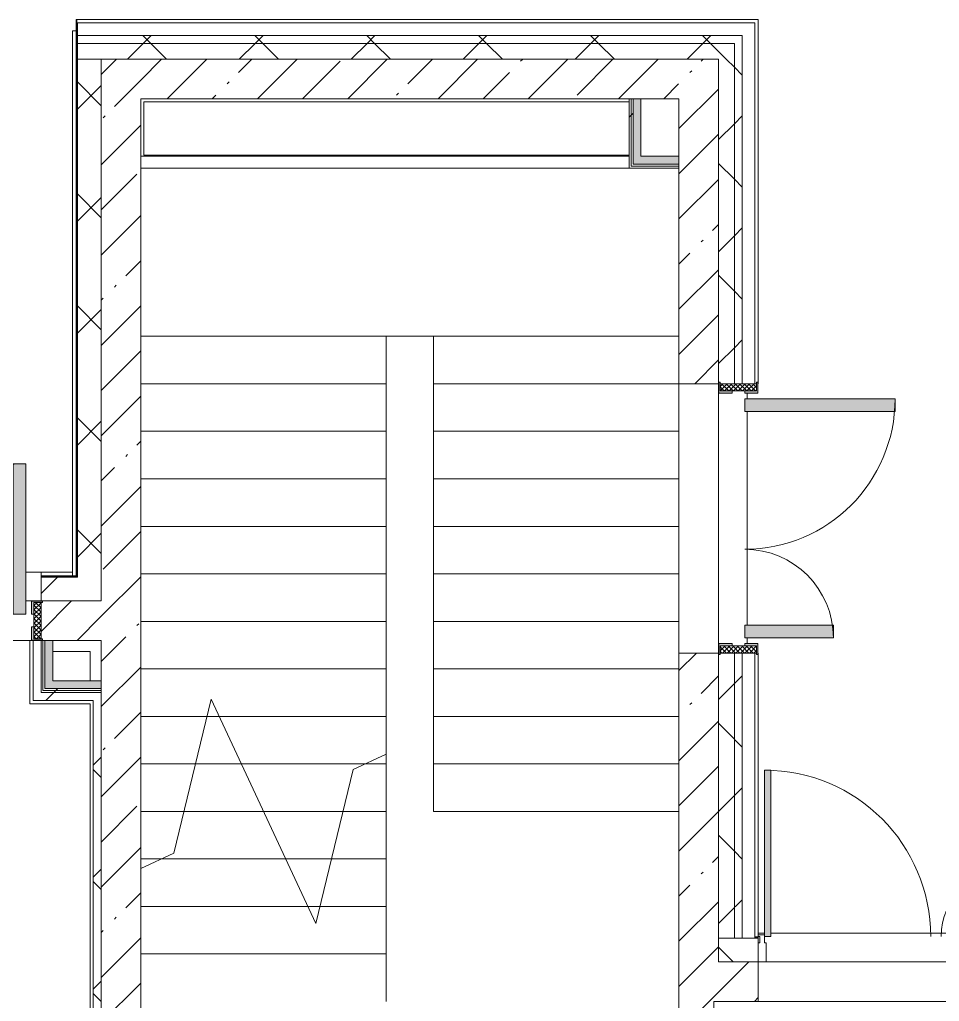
# Model space of a CAD drawing. Header units: millimetres. Extents: x -4196 to 190310, y -8553 to 29000.
# Drawn here: x 147991 to 153801, y 21150 to 27350 of the extents above; entities that cross this region are included whole.
import ezdxf

# ---------------------------------------------------------------- set-up
doc = ezdxf.new("R2010")
doc.units = ezdxf.units.MM
for name, color, linetype, lineweight, true_color in [('A-DOOR-1', 7, 'Continuous', 5, 0xaaaaaa), ('A-DOOR-2', 7, 'Continuous', 5, 0xe2e2e2), ('A-DOOR-FRAM-2', 7, 'Continuous', 5, 0xaaaaaa), ('A-FLOR-1', 7, 'Continuous', 5, 0xaaaaaa), ('I-WALL-2', 7, 'Continuous', 9, 0xe7e7e7)]:
    doc.layers.add(name, color=color, linetype=linetype, lineweight=lineweight, true_color=true_color)
for name, color, linetype, lineweight in [('A-GLAZ-CWMG-2', 7, 'Continuous', 5), ('A-WALL', 7, 'Continuous', 9), ('A-WALL-4', 7, 'Continuous', 5), ('I-WALL-3', 7, 'Continuous', 5), ('S-STRS-3', 7, 'Continuous', 5), ('S-STRS-MBND-2', 7, 'Continuous', 5)]:
    doc.layers.add(name, color=color, linetype=linetype, lineweight=lineweight)
pattern_1 = [(45, (59346.5, 0), (-285.1231, 285.1231), []), (45, (59631.6, 0), (-285.1231, 285.1231), [504.031, -100.806, 16.764, -84.042])]
pattern_2 = [(45, (59346.5, 0), (-353.5534, 353.5534), []), (135, (59346.5, 0), (-353.5534, -353.5534), [])]
pattern_3 = [(135, (1471.41, 189.685), (-14.14214, -14.14214), []), (225, (1471.41, 189.685), (14.14214, -14.14214), [])]
pattern_4 = [(45, (-651.384, 189.685), (-14.1421, 14.1421), []), (135, (-651.384, 189.685), (-14.1421, -14.1421), [])]
pattern_5 = [(45, (59346.5, 0), (-530.33, 530.33), []), (135, (59346.5, 0), (-530.33, -530.33), [])]

# ---------------------------------------------------------------- blocks, each defined once
blk = doc.blocks.new('110_Дверь_СКБ_2Ст_Внутренняя - ДН-7д_л__ ДОО_Дв_1450x2100h_Загрузочная_ Помещение холодильных камер-21737406-1_6_1_птичка')
at = {"layer": 'A-DOOR-1'}
h = blk.add_hatch(dxfattribs=at)
h.set_pattern_fill('FP_128', color=256, style=0, pattern_type=2)
h.set_pattern_definition(pattern_3)
h.paths.add_polyline_path([(862.5, -115), (862.5, 115), (817.5, 115), (817.5, -115)])
at = {"layer": 'A-DOOR-2'}
for points in [[(687.5, 40), (767.5, 40), (767.5, 990), (687.5, 990), (687.5, 86.9)], [(-670.6, 40), (-662.5, 40), (-662.5, 600), (-742.5, 600), (-742.5, 40)]]:
    blk.add_hatch(color=256, dxfattribs=at).paths.add_polyline_path(points)
h = blk.add_hatch(color=256, dxfattribs=at)
h.paths.add_polyline_path([(817.5, 40), (817.5, 115), (872.5, 115), (872.5, 123), (802.5, 123), (802.5, 40), (812.5, 40)])
h.paths.add_polyline_path([(-777.5, 40), (-777.5, 123), (-847.5, 123), (-844.3, 115), (-792.5, 115), (-792.5, 40)])
h = blk.add_hatch(color=256, dxfattribs=at)
h.paths.add_polyline_path([(872.5, -123), (872.5, -115), (817.5, -115), (812.5, -40), (802.5, -40), (802.5, -123), (862.5, -123)])
h.paths.add_polyline_path([(-833.5, -123), (-777.5, -123), (-777.5, -40), (-792.5, -40), (-792.5, -115), (-847.5, -115), (-842.5, -123), (-837.5, -123)])
at = {"layer": 'A-DOOR-FRAM-2'}
h = blk.add_hatch(dxfattribs=at)
h.set_pattern_fill('FP_129', color=256, style=0, pattern_type=2)
h.set_pattern_definition(pattern_4)
h.paths.add_polyline_path([(-792.5, -115), (-792.5, 115), (-837.5, 115), (-837.5, -115)])
at = {"layer": 'A-DOOR-1'}
for p, q in [((767.5, 990), (687.5, 990)), ((687.5, 990), (687.5, 40)), ((767.5, 40), (767.5, 990)), ((-742.5, 600), (-742.5, 40)), ((-662.5, 600), (-742.5, 600)), ((-662.5, 40), (-662.5, 600)), ((-777.5, 123), (-847.5, 123)), ((-847.5, 123), (-847.5, 115)), ((-847.5, 115), (-792.5, 115)), ((-792.5, 115), (-792.5, 40)), ((-777.5, 40), (-777.5, 123)), ((872.5, 123), (802.5, 123)), ((802.5, 123), (802.5, 40)), ((817.5, 40), (817.5, 115)), ((817.5, 115), (872.5, 115)), ((872.5, 115), (872.5, 123)), ((-792.5, 40), (-777.5, 40)), ((-742.5, 40), (-662.5, 40)), ((687.5, 40), (767.5, 40)), ((802.5, 40), (817.5, 40)), ((-777.5, -40), (-792.5, -40)), ((-792.5, -40), (-792.5, -115)), ((-777.5, -123), (-777.5, -40)), ((817.5, -40), (802.5, -40)), ((802.5, -40), (802.5, -123)), ((817.5, -115), (817.5, -40)), ((-847.5, -115), (-847.5, -123)), ((-792.5, -115), (-847.5, -115)), ((-847.5, -123), (-777.5, -123)), ((802.5, -123), (872.5, -123)), ((872.5, -115), (817.5, -115)), ((872.5, -123), (872.5, -115))]:
    blk.add_line(p, q, dxfattribs=at)
for centre, radius, start, end in [((767.5, 40), 950, 90, 180), ((-742.5, 40), 560, 0, 90)]:
    blk.add_arc(centre, radius, start, end, dxfattribs=at)
at = {"layer": 'A-DOOR-FRAM-2'}
for p, q in [((-792.5, 115), (-837.5, 115)), ((-837.5, 115), (-837.5, -115)), ((-792.5, -115), (-792.5, 115)), ((862.5, 115), (817.5, 115)), ((817.5, 115), (817.5, -115)), ((862.5, -115), (862.5, 115)), ((-837.5, -115), (-792.5, -115)), ((817.5, -115), (862.5, -115))]:
    blk.add_line(p, q, dxfattribs=at)
blk = doc.blocks.new('110_Дверь_СКБ_2Ст_Внутренняя - ДН-4д_ ДОО_Дв_1450x2100h_Лестничная клетка-23615437-1_6_1_птичка')
at = {"layer": 'A-DOOR-1'}
h = blk.add_hatch(dxfattribs=at)
h.set_pattern_fill('FP_128', color=256, style=0, pattern_type=2)
h.set_pattern_definition(pattern_3)
h.paths.add_polyline_path([(862.5, -115), (862.5, 115), (817.5, 115), (817.5, -115)])
at = {"layer": 'A-DOOR-2'}
for points in [[(-662.5, 568.2), (-662.5, 990), (-742.5, 990), (-742.5, 40), (-662.5, 40), (-662.5, 105)], [(767.5, 568.2), (767.5, 600), (687.5, 600), (687.5, 40), (767.5, 40), (767.5, 109.2)]]:
    blk.add_hatch(color=256, dxfattribs=at).paths.add_polyline_path(points)
h = blk.add_hatch(color=256, dxfattribs=at)
h.paths.add_polyline_path([(872.5, 115), (872.5, 123), (802.5, 123), (802.5, 40), (817.5, 40), (817.5, 115), (862.5, 115)])
h.paths.add_polyline_path([(-777.5, 55), (-777.5, 123), (-847.5, 123), (-847.5, 115), (-792.5, 115), (-792.5, 40), (-777.5, 40)])
h = blk.add_hatch(color=256, dxfattribs=at)
h.paths.add_polyline_path([(872.5, -115), (817.5, -115), (817.5, -40), (802.5, -40), (802.5, -123), (872.5, -123)])
h.paths.add_polyline_path([(-777.5, -40), (-792.5, -40), (-792.5, -115), (-847.5, -115), (-847.5, -123), (-777.5, -123), (-777.5, -83.5)])
at = {"layer": 'A-DOOR-FRAM-2'}
h = blk.add_hatch(dxfattribs=at)
h.set_pattern_fill('FP_129', color=256, style=0, pattern_type=2)
h.set_pattern_definition(pattern_4)
h.paths.add_polyline_path([(-792.5, -115), (-792.5, 115), (-837.5, 115), (-837.5, -115)])
at = {"layer": 'A-DOOR-1'}
for p, q in [((-742.5, 990), (-742.5, 40)), ((-662.5, 990), (-742.5, 990)), ((-662.5, 40), (-662.5, 990)), ((767.5, 600), (687.5, 600)), ((687.5, 600), (687.5, 40)), ((767.5, 40), (767.5, 600)), ((-777.5, 123), (-847.5, 123)), ((-847.5, 123), (-847.5, 115)), ((-847.5, 115), (-792.5, 115)), ((-792.5, 115), (-792.5, 40)), ((-777.5, 40), (-777.5, 123)), ((872.5, 123), (802.5, 123)), ((802.5, 123), (802.5, 40)), ((817.5, 40), (817.5, 115)), ((817.5, 115), (872.5, 115)), ((872.5, 115), (872.5, 123)), ((-792.5, 40), (-777.5, 40)), ((-742.5, 40), (-662.5, 40)), ((687.5, 40), (767.5, 40)), ((802.5, 40), (817.5, 40)), ((-777.5, -40), (-792.5, -40)), ((-792.5, -40), (-792.5, -115)), ((-777.5, -123), (-777.5, -40)), ((817.5, -40), (802.5, -40)), ((802.5, -40), (802.5, -123)), ((817.5, -115), (817.5, -40)), ((-847.5, -115), (-847.5, -123)), ((-792.5, -115), (-847.5, -115)), ((-847.5, -123), (-777.5, -123)), ((802.5, -123), (872.5, -123)), ((872.5, -115), (817.5, -115)), ((872.5, -123), (872.5, -115))]:
    blk.add_line(p, q, dxfattribs=at)
for centre, radius, start, end in [((-742.5, 40), 950, 0, 90), ((767.5, 40), 560, 90, 180)]:
    blk.add_arc(centre, radius, start, end, dxfattribs=at)
at = {"layer": 'A-DOOR-FRAM-2'}
for p, q in [((-792.5, 115), (-837.5, 115)), ((-837.5, 115), (-837.5, -115)), ((-792.5, -115), (-792.5, 115)), ((862.5, 115), (817.5, 115)), ((817.5, 115), (817.5, -115)), ((862.5, -115), (862.5, 115)), ((-837.5, -115), (-792.5, -115)), ((817.5, -115), (862.5, -115))]:
    blk.add_line(p, q, dxfattribs=at)
blk = doc.blocks.new('DRS_ДПУ_распашная__2Ст_Прямоугольная1 - ВН-4_ Нр_ДО_1500х2200 глухая-26741401-1_6_1_птичка')
at = {"layer": 'A-DOOR-2'}
for points in [[(-770, 0), (-730, 0), (-730, 1050), (-770, 1050), (-770, 20)], [(770, 0), (770, 423.1), (730, 423.1), (730, 0)]]:
    blk.add_hatch(color=256, dxfattribs=at).paths.add_polyline_path(points)
at = {"layer": 'A-DOOR-1'}
for p, q in [((-770, 1050), (-770, 0)), ((-730, 1050), (-770, 1050)), ((-730, 0), (-730, 1050)), ((770, 423.1), (730, 423.1)), ((730, 423.1), (730, 0)), ((770, 0), (770, 423.1)), ((-770, 0), (-730, 0)), ((730, 0), (770, 0))]:
    blk.add_line(p, q, dxfattribs=at)
for centre, radius, start, end in [((-770, 0), 1050, 360, 90), ((770, 0), 423.1, 90, 180)]:
    blk.add_arc(centre, radius, start, end, dxfattribs=at)
blk = doc.blocks.new('Прямоугольный импост - Импост структурный с накладкой - 170мм-22855280-1_6_1_птичка')
at = {"layer": 'A-GLAZ-CWMG-2'}
for p, q in [((0, 160), (-50, 160)), ((-50, 160), (-50, 40)), ((0, 40), (0, 160)), ((-50, 40), (-40, 40)), ((-40, 40), (-40, 0)), ((-10, 0), (-10, 40)), ((-10, 40), (0, 40)), ((0, 0), (-10, 0)), ((0, -10), (0, 0)), ((-40, -10), (0, -10))]:
    blk.add_line(p, q, dxfattribs=at)
blk = doc.blocks.new('Зашивка приборов отопления4 - Зашивка приборов отопления-33272095-1_6_1_птичка')
at = {"layer": 'A-WALL-4'}
for p, q in [((121445, 18487.5), (124530, 18487.5)), ((124530, 18487.5), (121445, 18487.5)), ((121445, 18412.5), (124530, 18412.5))]:
    blk.add_line(p, q, dxfattribs=at)

msp = doc.modelspace()

# ---------------------------------------------------------------- hatches: boundary and pattern name
at = {"layer": 'A-WALL-4'}
h = msp.add_hatch(dxfattribs=at)
h.set_pattern_fill('FP_116', color=256, style=0, pattern_type=2)
h.set_pattern_definition(pattern_2)
h.paths.add_polyline_path([(150239.8, 27200), (152556.5, 27200), (152556.5, 27250), (148356.5, 27250), (148356.5, 27200), (149381.8, 27200)])
h = msp.add_hatch(dxfattribs=at)
h.set_pattern_fill('FP_116', color=256, style=0, pattern_type=2)
h.set_pattern_definition(pattern_2)
h.paths.add_polyline_path([(149381.8, 27100), (152506.5, 27100), (152506.5, 27200), (148356.5, 27200), (148356.5, 27100), (148776.2, 27100)])
h = msp.add_hatch(dxfattribs=at)
h.set_pattern_fill('FP_116', color=256, style=0, pattern_type=2)
h.set_pattern_definition(pattern_2)
h.paths.add_polyline_path([(152515.7, 21550), (152556.5, 21550), (152556.5, 23350), (152506.5, 23350), (152511.1, 21550)])
h.paths.add_polyline_path([(152516.5, 25050), (152556.5, 25050), (152556.5, 27200), (152506.5, 27200), (152506.5, 25050)])
h = msp.add_hatch(dxfattribs=at)
h.set_pattern_fill('FP_116', color=256, style=0, pattern_type=2)
h.set_pattern_definition(pattern_2)
h.paths.add_polyline_path([(148478.9, 23680), (148506.5, 23680), (148506.5, 27100), (148356.5, 27100), (148356.5, 23680), (148452.3, 23680)])
h = msp.add_hatch(dxfattribs=at)
h.set_pattern_fill('FP_116', color=256, style=0, pattern_type=2)
h.set_pattern_definition(pattern_2)
h.paths.add_polyline_path([(152406.5, 21550), (152506.5, 21550), (152506.5, 23350), (152416.5, 23350), (152416.5, 23340), (152408.5, 23340), (152406.5, 21553)])
h.paths.add_polyline_path([(152446.8, 25050), (152506.5, 25050), (152506.5, 27100), (152406.5, 27100), (152408.5, 25060), (152416.5, 25060), (152416.5, 25050), (152440.5, 25050)])
h = msp.add_hatch(dxfattribs=at)
h.set_pattern_fill('FP_116', color=256, style=0, pattern_type=2)
h.set_pattern_definition(pattern_2)
h.paths.add_polyline_path([(148326.5, 23680), (148356.5, 23680), (148353.5, 23830), (148126.5, 23830), (148126.5, 23680), (148201.5, 23680)])
h.paths.add_polyline_path([(144726.5, 23680), (144726.5, 23830), (144466.5, 23830), (144466.5, 23680), (144526.5, 23680)])
h.paths.add_polyline_path([(145876.5, 23680), (146426.5, 23680), (146426.5, 23830), (145876.5, 23830), (145876.5, 23790)])
h = msp.add_hatch(dxfattribs=at)
h.set_pattern_fill('FP_116', color=256, style=0, pattern_type=2)
h.set_pattern_definition(pattern_2)
h.paths.add_polyline_path([(162796.5, 21400), (163996.5, 21400), (163996.5, 21550), (162796.5, 21550), (162796.5, 21486)])
h.paths.add_polyline_path([(169296.5, 21400), (170149.6, 21400), (170041.1, 21550), (169296.5, 21550)])
h.paths.add_polyline_path([(152406.5, 21400), (152656.5, 21400), (152652.9, 21550), (152406.5, 21550)])
h.paths.add_polyline_path([(168396.5, 21400), (168396.5, 21550), (167096.5, 21550), (167096.5, 21400), (167971.3, 21400)])
h.paths.add_polyline_path([(156026.5, 21400), (160496.5, 21400), (160496.5, 21550), (155956.5, 21550), (155956.5, 21400)])
h.paths.add_polyline_path([(170581.6, 21400), (170473.1, 21550), (170288, 21550), (170396.5, 21400), (170473.1, 21400)])
h.paths.add_polyline_path([(166196.5, 21400), (166196.5, 21550), (164896.5, 21550), (164896.5, 21400), (166112.4, 21400)])
at = {"layer": 'I-WALL-2'}
for points in [[(151916.5, 26437.5), (151916.5, 26850), (151866.5, 26850), (151866.5, 26437.5)], [(152156.5, 26437.5), (152156.5, 26487.5), (151916.5, 26487.5), (151916.5, 26437.5), (152136.1, 26437.5)], [(148151.5, 23125), (148201.5, 23125), (148201.5, 23430), (148151.5, 23430), (148151.5, 23210.7)], [(148503.1, 23125), (148506.5, 23125), (148503, 23175), (148201.5, 23175), (148201.5, 23125), (148456.5, 23125)]]:
    msp.add_hatch(color=256, dxfattribs=at).paths.add_polyline_path(points)
at = {"layer": 'I-WALL-3'}
h = msp.add_hatch(dxfattribs=at)
h.set_pattern_fill('FP_97', color=256, style=0, pattern_type=2)
h.set_pattern_definition(pattern_1)
h.paths.add_polyline_path([(148506.5, 17270), (148756.5, 17270), (148756.5, 27100), (148506.5, 27100), (148506.5, 17850)])
h = msp.add_hatch(dxfattribs=at)
h.set_pattern_fill('FP_97', color=256, style=0, pattern_type=2)
h.set_pattern_definition(pattern_1)
h.paths.add_polyline_path([(152121.4, 26850), (152156.5, 26850), (152156.5, 27100), (148756.5, 27100), (148756.5, 26850), (151841.5, 26850)])
h = msp.add_hatch(dxfattribs=at)
h.set_pattern_fill('FP_97', color=256, style=0, pattern_type=2)
h.set_pattern_definition(pattern_1)
h.paths.add_polyline_path([(152376.5, 21150), (152406.5, 21150), (152406.5, 23350), (152156.5, 23350), (152156.5, 21150)])
h.paths.add_polyline_path([(152156.5, 25050), (152406.5, 25050), (152406.5, 27100), (152156.5, 27100), (152156.5, 25941.5)])
h = msp.add_hatch(dxfattribs=at)
h.set_pattern_fill('FP_208', color=256, style=0, pattern_type=2)
h.set_pattern_definition(pattern_5)
h.paths.add_polyline_path([(151841.5, 26412.5), (151854, 26412.5), (151854, 26850), (151841.5, 26850), (151841.5, 26425)])
h = msp.add_hatch(dxfattribs=at)
h.set_pattern_fill('FP_208', color=256, style=0, pattern_type=2)
h.set_pattern_definition(pattern_5)
h.paths.add_polyline_path([(151854, 26425), (151866.5, 26425), (151866.5, 26850), (151854, 26850), (151854, 26437.5)])
h = msp.add_hatch(dxfattribs=at)
h.set_pattern_fill('FP_97', color=256, style=0, pattern_type=2)
h.set_pattern_definition(pattern_1)
h.paths.add_polyline_path([(144346.5, 23430), (144696.5, 23432), (144696.5, 23440), (144726.5, 23440), (144726.5, 23670), (144696.5, 23670), (144696.5, 23678), (144346.5, 23680), (144346.5, 23641.9)])
h.paths.add_polyline_path([(146426.5, 23430), (146421.5, 23432), (146416.5, 23434), (146416.5, 23440), (146426.5, 23440), (146422.5, 23670), (146416.5, 23670.7), (146416.5, 23678), (145906.5, 23678), (145906.5, 23670), (145876.5, 23670), (145877.4, 23440), (145906.5, 23440), (145906.5, 23432), (146416.5, 23430)])
h.paths.add_polyline_path([(148136.5, 23430), (148506.5, 23430), (148506.5, 23680), (148136.5, 23678), (148136.5, 23670), (148126.5, 23670), (148126.5, 23440), (148136.5, 23440), (148136.5, 23432), (148126.5, 23430)])
h = msp.add_hatch(dxfattribs=at)
h.set_pattern_fill('FP_116', color=256, style=0, pattern_type=2)
h.set_pattern_definition(pattern_2)
h.paths.add_polyline_path([(148126.5, 23050), (148456.5, 23050), (148452.3, 23100), (148126.5, 23100), (148126.5, 23067)])
h = msp.add_hatch(dxfattribs=at)
h.set_pattern_fill('FP_208', color=256, style=0, pattern_type=2)
h.set_pattern_definition(pattern_5)
h.paths.add_polyline_path([(148201.5, 23100), (148506.5, 23104.6), (148506.5, 23112.5), (148139, 23112.5), (148139, 23100), (148146.7, 23100)])
h = msp.add_hatch(dxfattribs=at)
h.set_pattern_fill('FP_208', color=256, style=0, pattern_type=2)
h.set_pattern_definition(pattern_5)
h.paths.add_polyline_path([(148220, 23112.5), (148506.5, 23112.5), (148506.5, 23125), (148151.5, 23125), (148151.5, 23112.5), (148213.1, 23112.5)])
h = msp.add_hatch(dxfattribs=at)
h.set_pattern_fill('FP_116', color=256, style=0, pattern_type=2)
h.set_pattern_definition(pattern_2)
h.paths.add_polyline_path([(148456.5, 19350), (148506.5, 19351.2), (148506.5, 23100), (148456.5, 23100), (148456.5, 19370)])
h = msp.add_hatch(dxfattribs=at)
h.set_pattern_fill('FP_97', color=256, style=0, pattern_type=2)
h.set_pattern_definition(pattern_1)
h.paths.add_polyline_path([(158426.5, 21150), (159926.5, 21150), (159926.5, 21400), (155956.5, 21400), (155956.5, 21150), (156817.6, 21150)])
h.paths.add_polyline_path([(152592, 21150), (152656.5, 21150), (152656.5, 21400), (152406.5, 21400), (152406.5, 21150)])
h = msp.add_hatch(dxfattribs=at)
h.set_pattern_fill('FP_97', color=256, style=0, pattern_type=2)
h.set_pattern_definition(pattern_1)
h.paths.add_polyline_path([(152346.5, 13620), (152346.5, 13628), (152376.5, 13628), (152376.1, 21150), (152156.5, 21150), (152156.5, 13620), (152170.2, 13620)])

# ---------------------------------------------------------------- linework, layer by layer
at = {"layer": 'A-FLOR-1'}
for p, q in [((151841.5, 26830), (148776.5, 26830)), ((148776.5, 26830), (148776.5, 26495)), ((148776.5, 26495), (151841.5, 26495)), ((148436.5, 23360), (148201.5, 23360)), ((148436.5, 23175), (148436.5, 23360)), ((154276.5, 21150), (152656.5, 21150))]:
    msp.add_line(p, q, dxfattribs=at)
at = {"layer": 'A-WALL'}
for p, q in [((148353.5, 27350), (148353.5, 23833)), ((152636.5, 27330), (148353.5, 27330)), ((148356.5, 27330), (148356.5, 23830)), ((152636.5, 25050), (152636.5, 27330)), ((152556.5, 27250), (148356.5, 27250)), ((152556.5, 25050), (152556.5, 27250)), ((152506.5, 27200), (148356.5, 27200)), ((152506.5, 25050), (152506.5, 27200)), ((148506.5, 27100), (148356.5, 27100)), ((152406.5, 25050), (152406.5, 27100)), ((151854, 26425), (151854, 26850)), ((151866.5, 26437.5), (151866.5, 26850)), ((152156.5, 26412.5), (152156.5, 26487.5)), ((152156.5, 26425), (151854, 26425)), ((152156.5, 26437.5), (151866.5, 26437.5)), ((148126.5, 23833), (148353.5, 23833)), ((148126.5, 23830), (148356.5, 23830)), ((148126.5, 23680), (148356.5, 23680)), ((148076.5, 23430), (148076.5, 23050)), ((148126.5, 23430), (148201.5, 23430)), ((148139, 23112.5), (148139, 23430)), ((148151.5, 23125), (148151.5, 23430)), ((152406.5, 23350), (152406.5, 21400)), ((152506.5, 21550), (152506.5, 23350)), ((152556.5, 21550), (152556.5, 23350)), ((152636.5, 21550), (152636.5, 23350)), ((148506.5, 19370), (148506.5, 23175)), ((148506.5, 23112.5), (148139, 23112.5)), ((148506.5, 23100), (148139, 23100)), ((148506.5, 23125), (148151.5, 23125)), ((148076.5, 23050), (148456.5, 23050)), ((148456.5, 23050), (148456.5, 19350)), ((152636.5, 21550), (152406.5, 21550)), ((152636.5, 21558), (152656.5, 21558)), ((152656.5, 21553), (152636.5, 21553)), ((152656.5, 21550), (152636.5, 21550)), ((152406.5, 21400), (152656.5, 21400))]:
    msp.add_line(p, q, dxfattribs=at)
at = {"layer": 'A-WALL-4'}
for p, q in [((148348.5, 27350), (148348.5, 23838)), ((152656.5, 27350), (148348.5, 27350)), ((152656.5, 25050), (152656.5, 27350)), ((148326.5, 23838), (148326.5, 27280)), ((148348.5, 27280), (148326.5, 27280)), ((148506.5, 23680), (148506.5, 27100)), ((148506.5, 27100), (152406.5, 27100)), ((152586.5, 24990), (152586.5, 24955)), ((152586.5, 24875), (152586.5, 23525)), ((148031.5, 23860), (148326.5, 23860)), ((148126.5, 23860), (148126.5, 23680)), ((148348.5, 23838), (148126.5, 23838)), ((152586.5, 23445), (152586.5, 23410)), ((152656.5, 21400), (152656.5, 23350)), ((152656.5, 21580), (152696.5, 21580)), ((152736.5, 21580), (154196.5, 21580))]:
    msp.add_line(p, q, dxfattribs=at)
at = {"layer": 'I-WALL-3'}
for p, q in [((148756.5, 17850), (148756.5, 26850)), ((148756.5, 26850), (152156.5, 26850)), ((151841.5, 26850), (151841.5, 26412.5)), ((151916.5, 26487.5), (151916.5, 26850)), ((152156.5, 26850), (152156.5, 26487.5)), ((152156.5, 26487.5), (151916.5, 26487.5)), ((151841.5, 26412.5), (152156.5, 26412.5)), ((152156.5, 26412.5), (152156.5, 17850)), ((152156.5, 25050), (152406.5, 25050)), ((152406.5, 25050), (152406.5, 23350)), ((148031.5, 23680), (148126.5, 23680)), ((148506.5, 23680), (148356.5, 23680)), ((148126.5, 23430), (146426.5, 23430)), ((148056.5, 23430), (148056.5, 23030)), ((148126.5, 23430), (148126.5, 23100)), ((148201.5, 23430), (148506.5, 23430)), ((148201.5, 23175), (148201.5, 23430)), ((148506.5, 23430), (148506.5, 23175)), ((152406.5, 23350), (152156.5, 23350)), ((148506.5, 23175), (148201.5, 23175)), ((148139, 23100), (148126.5, 23100)), ((148056.5, 23030), (148436.5, 23030)), ((148436.5, 23030), (148436.5, 19370)), ((152656.5, 21150), (152656.5, 21400)), ((152706.5, 21400), (154226.5, 21400)), ((152376.5, 21150), (152656.5, 21150)), ((152376.5, 13628), (152376.5, 21150))]:
    msp.add_line(p, q, dxfattribs=at)
at = {"layer": 'S-STRS-3'}
for p, q in [((149175.1, 22950), (149251.7, 22950)), ((149175.1, 22950), (149251.7, 22950)), ((150306.5, 22650), (150306.5, 22711.4)), ((149102.2, 22650), (149391.6, 22650)), ((149102.2, 22650), (149391.6, 22650)), ((150174.8, 22650), (150306.5, 22650)), ((150174.8, 22650), (150306.5, 22650)), ((150306.5, 22350), (150306.5, 22650)), ((149029.2, 22350), (149531.5, 22350)), ((149029.2, 22350), (149531.5, 22350)), ((150033.7, 22350), (150306.5, 22350)), ((150033.7, 22350), (150306.5, 22350)), ((150306.5, 22050), (150306.5, 22350)), ((148888.1, 22050), (149671.4, 22050)), ((148888.1, 22050), (149671.4, 22050)), ((149960.8, 22050), (150306.5, 22050)), ((149960.8, 22050), (150306.5, 22050)), ((150306.5, 21750), (150306.5, 22050)), ((148756.5, 21750), (149811.3, 21750)), ((148756.5, 21750), (149811.3, 21750)), ((149887.9, 21750), (150306.5, 21750)), ((149887.9, 21750), (150306.5, 21750)), ((150306.5, 21450), (150306.5, 21750)), ((148756.5, 21450), (150306.5, 21450)), ((148756.5, 21450), (150306.5, 21450)), ((150306.5, 21150), (150306.5, 21450))]:
    msp.add_line(p, q, dxfattribs=at)
at = {"layer": 'S-STRS-MBND-2'}
for p, q in [((148756.5, 26850), (148756.5, 25350)), ((152156.5, 26850), (148756.5, 26850)), ((152156.5, 25350), (152156.5, 26850)), ((148756.5, 25350), (150306.5, 25350)), ((148756.5, 22650), (148756.5, 25350)), ((148756.5, 25350), (150306.5, 25350)), ((150306.5, 25350), (150606.5, 25350)), ((150306.5, 22711.4), (150306.5, 25350)), ((152156.5, 25350), (150606.5, 25350)), ((150606.5, 25350), (150606.5, 22350)), ((152156.5, 25350), (150606.5, 25350)), ((152156.5, 25350), (152156.5, 22350)), ((148756.5, 25050), (150306.5, 25050)), ((148756.5, 25050), (150306.5, 25050)), ((152156.5, 25050), (150606.5, 25050)), ((152156.5, 25050), (150606.5, 25050)), ((148756.5, 24750), (150306.5, 24750)), ((148756.5, 24750), (150306.5, 24750)), ((152156.5, 24750), (150606.5, 24750)), ((152156.5, 24750), (150606.5, 24750)), ((148756.5, 24450), (150306.5, 24450)), ((148756.5, 24450), (150306.5, 24450)), ((152156.5, 24450), (150606.5, 24450)), ((152156.5, 24450), (150606.5, 24450)), ((148756.5, 24150), (150306.5, 24150)), ((148756.5, 24150), (150306.5, 24150)), ((152156.5, 24150), (150606.5, 24150)), ((152156.5, 24150), (150606.5, 24150)), ((148756.5, 23850), (150306.5, 23850)), ((148756.5, 23850), (150306.5, 23850)), ((152156.5, 23850), (150606.5, 23850)), ((152156.5, 23850), (150606.5, 23850)), ((148756.5, 23550), (150306.5, 23550)), ((148756.5, 23550), (150306.5, 23550)), ((152156.5, 23550), (150606.5, 23550)), ((152156.5, 23550), (150606.5, 23550)), ((148756.5, 23250), (150306.5, 23250)), ((148756.5, 23250), (150306.5, 23250)), ((152156.5, 23250), (150606.5, 23250)), ((152156.5, 23250), (150606.5, 23250)), ((149201.3, 23058.1), (148965, 22085.9)), ((149861.7, 21641.9), (149201.3, 23058.1)), ((148756.5, 22950), (149175.1, 22950)), ((148756.5, 22950), (149175.1, 22950)), ((149251.7, 22950), (150306.5, 22950)), ((149251.7, 22950), (150306.5, 22950)), ((152156.5, 22950), (150606.5, 22950)), ((152156.5, 22950), (150606.5, 22950)), ((150306.5, 22711.4), (150097.9, 22614.1)), ((148756.5, 22650), (149102.2, 22650)), ((148756.5, 22650), (149102.2, 22650)), ((149391.6, 22650), (150174.8, 22650)), ((149391.6, 22650), (150174.8, 22650)), ((152156.5, 22650), (150606.5, 22650)), ((152156.5, 22650), (150606.5, 22650)), ((150097.9, 22614.1), (149861.7, 21641.9)), ((148756.5, 22350), (149029.2, 22350)), ((148756.5, 22350), (149029.2, 22350)), ((149531.5, 22350), (150033.7, 22350)), ((149531.5, 22350), (150033.7, 22350)), ((152156.5, 22350), (150606.5, 22350)), ((148965, 22085.9), (148756.5, 21988.6)), ((148756.5, 22050), (148888.1, 22050)), ((148756.5, 22050), (148888.1, 22050)), ((149671.4, 22050), (149960.8, 22050)), ((149671.4, 22050), (149960.8, 22050)), ((149811.3, 21750), (149887.9, 21750)), ((149811.3, 21750), (149887.9, 21750))]:
    msp.add_line(p, q, dxfattribs=at)

# ---------------------------------------------------------------- block references
at = {"layer": 'A-DOOR-1', "rotation": 269.9999999999998}
msp.add_blockref('110_Дверь_СКБ_2Ст_Внутренняя - ДН-4д_ ДОО_Дв_1450x2100h_Лестничная клетка-23615437-1_6_1_птичка', (152531.5, 24212.5), dxfattribs=at)
at = {"layer": 'A-DOOR-1'}
for name, p in [('110_Дверь_СКБ_2Ст_Внутренняя - ДН-7д_л__ ДОО_Дв_1450x2100h_Загрузочная_ Помещение холодильных камер-21737406-1_6_1_птичка', (147264, 23555)), ('DRS_ДПУ_распашная__2Ст_Прямоугольная1 - ВН-4_ Нр_ДО_1500х2200 глухая-26741401-1_6_1_птичка', (153466.5, 21560))]:
    msp.add_blockref(name, p, dxfattribs=at)
at = {"layer": 'A-GLAZ-CWMG-2', "rotation": 180}
msp.add_blockref('Прямоугольный импост - Импост структурный с накладкой - 170мм-22855280-1_6_1_птичка', (152656.5, 21560), dxfattribs=at)
at = {"layer": 'A-WALL-4'}
msp.add_blockref('Зашивка приборов отопления4 - Зашивка приборов отопления-33272095-1_6_1_птичка', (27311.5, 8000), dxfattribs=at)

doc.saveas('drawing.dxf')
